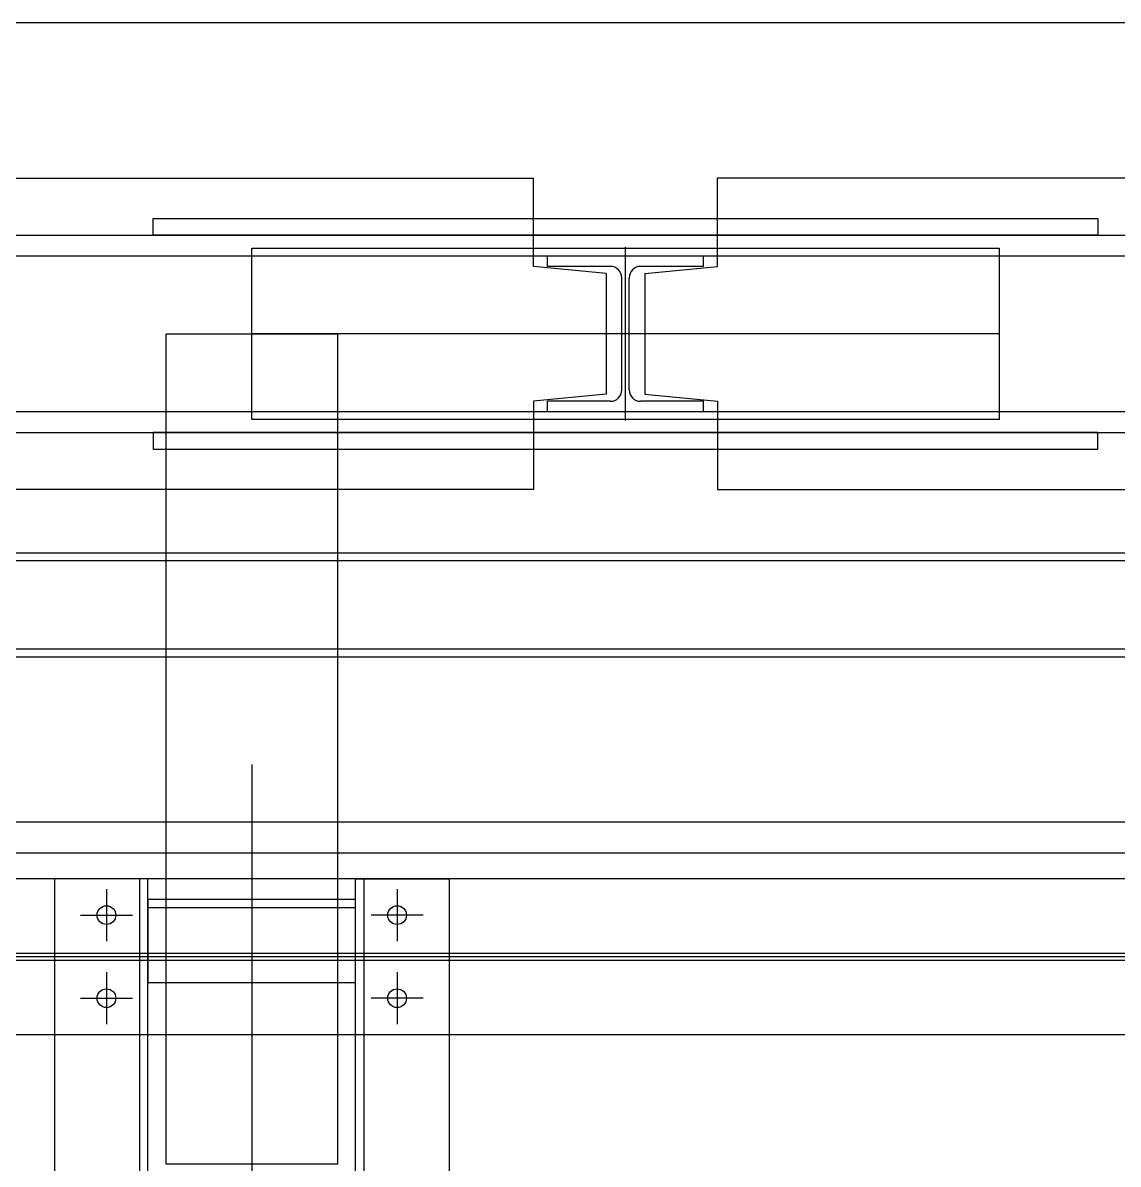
# Model space of a CAD drawing. Header units: millimetres. Extents: x -47382 to 204618, y -51045 to 127155.
# Drawn here: x 138330 to 139385, y 27572 to 28671 of the extents above; entities that cross this region are included whole.
import ezdxf

# ---------------------------------------------------------------- set-up
doc = ezdxf.new("R2010")
doc.units = ezdxf.units.MM
doc.header["$LTSCALE"] = 300
doc.header["$MEASUREMENT"] = 0
doc.layers.get('0').update_dxf_attribs({"linetype": 'CONTINUOUS'})
doc.layers.add('A-DETL-PEN8', color=8, linetype='CONTINUOUS')
doc.layers.add('A-ST-CONC', color=2, linetype='CONTINUOUS')

# ---------------------------------------------------------------- blocks, each defined once
blk = doc.blocks.new('G$C69974227')
at = {"layer": 'A-DETL-PEN8'}
for p, q in [((3891.8, 4065.4, 51500), (3891.8, 4150.4, 51500)), ((4068.8, 4065.4, 51500), (4068.8, 4150.4, 51500)), ((3525.3, 4111.4, 51500), (4435.3, 4111.4, 51500)), ((3525.3, 4095.4, 51500), (3525.3, 4111.4, 51500)), ((4435.3, 4111.4, 51500), (4435.3, 4095.4, 51500)), ((2810.3, 4095.4, 51500), (5150.3, 4095.4, 51500)), ((4435.3, 4095.4, 51500), (3525.3, 4095.4, 51500)), ((3620.3, 4082.9, 51500), (4340.3, 4082.9, 51500)), ((3620.3, 3917.9, 51500), (3620.3, 4082.9, 51500)), ((3980.3, 3917, 51500), (3980.3, 4083.9, 51500)), ((4340.3, 4082.9, 51500), (4340.3, 3917.9, 51500)), ((5150.3, 4075.4, 51500), (2810.3, 4075.4, 51500)), ((3905.3, 4065.4, 51500), (3905.3, 4075.4, 51500)), ((4055.3, 4075.4, 51500), (3905.3, 4075.4, 51500)), ((4055.3, 4065.4, 51500), (4055.3, 4075.4, 51500)), ((3961.8, 4058.4, 51500), (3891.8, 4065.4, 51500)), ((3965.8, 4065.4, 51500), (3905.3, 4065.4, 51500)), ((4055.3, 4065.4, 51500), (3994.8, 4065.4, 51500)), ((3998.8, 4058.4, 51500), (4068.8, 4065.4, 51500)), ((3976.8, 3946.4, 51500), (3976.8, 4054.4, 51500)), ((3983.8, 3946.4, 51500), (3983.8, 4054.4, 51500)), ((3537.8, 3200.4, 51500), (3537.8, 4000.4, 51500)), ((3537.8, 4000.4, 51500), (3702.8, 4000.4, 51500)), ((4340.3, 4000.4, 51500), (3620.3, 4000.4, 51500)), ((3702.8, 4000.4, 51500), (3702.8, 3200.4, 51500)), ((3993.7, 4000.4, 51500), (3966.8, 4000.4, 51500)), ((3961.8, 3942.4, 51500), (3891.8, 3935.4, 51500)), ((3998.8, 3942.4, 51500), (4068.8, 3935.4, 51500)), ((5150.3, 3925.4, 51500), (2810.3, 3925.4, 51500)), ((3891.8, 3935.4, 51500), (3891.8, 3850.4, 51500)), ((3965.8, 3935.4, 51500), (3905.3, 3935.4, 51500)), ((3905.3, 3925.4, 51500), (3905.3, 3935.4, 51500)), ((4055.3, 3925.4, 51500), (3905.3, 3925.4, 51500)), ((4055.3, 3935.4, 51500), (3994.8, 3935.4, 51500)), ((4055.3, 3925.4, 51500), (4055.3, 3935.4, 51500)), ((4068.8, 3935.4, 51500), (4068.8, 3850.4, 51500)), ((4340.3, 3917.9, 51500), (3620.3, 3917.9, 51500)), ((2810.3, 3905.4, 51500), (5150.3, 3905.4, 51500)), ((4435.3, 3905.4, 51500), (3525.3, 3905.4, 51500)), ((3525.3, 3905.4, 51500), (3525.3, 3889.4, 51500)), ((4435.3, 3889.4, 51500), (4435.3, 3905.4, 51500)), ((3525.3, 3889.4, 51500), (4435.3, 3889.4, 51500)), ((2733.3, 3789.4, 51500), (5227.3, 3789.4, 51500)), ((2733.3, 3781.9, 51500), (5227.3, 3781.9, 51500)), ((2733.3, 3696.9, 51500), (4565.3, 3696.9, 51500)), ((2715.3, 3689.4, 51500), (4565.3, 3689.4, 51500)), ((3620.3, 3585.4, 51500), (3620.3, 415.4, 51500)), ((1120.3, 3530.4, 51500), (6349.3, 3530.4, 51500)), ((3620.3, 3530.4, 51500), (3620.3, 470.4, 51500)), ((1320.3, 3500.4, 51500), (6320.3, 3500.4, 51500)), ((4820.3, 3475.4, 51500), (2420.3, 3475.4, 51500)), ((3520.3, 3475.4, 51500), (3430.3, 3475.4, 51500)), ((3430.3, 3475.4, 51500), (3430.3, 525.4, 51500)), ((3512.3, 3475.4, 51500), (3512.3, 525.4, 51500)), ((3520.3, 525.4, 51500), (3520.3, 3475.4, 51500)), ((3720.3, 3475.4, 51500), (3810.3, 3475.4, 51500)), ((3720.3, 525.4, 51500), (3720.3, 3475.4, 51500)), ((3728.3, 3475.4, 51500), (3728.3, 525.4, 51500)), ((3810.3, 3475.4, 51500), (3810.3, 525.4, 51500)), ((3480.3, 3465.4, 51500), (3480.3, 3415.4, 51500)), ((3760.3, 3465.4, 51500), (3760.3, 3415.4, 51500)), ((3520.3, 3455.4, 51500), (3520.3, 3375.4, 51500)), ((3720.3, 3455.4, 51500), (3520.3, 3455.4, 51500)), ((3720.3, 3375.4, 51500), (3720.3, 3455.4, 51500)), ((3520.3, 3447.9, 51500), (3720.3, 3447.9, 51500)), ((3455.3, 3440.4, 51500), (3505.3, 3440.4, 51500)), ((3785.3, 3440.4, 51500), (3735.3, 3440.4, 51500)), ((2420.3, 3403.9, 51500), (4820.3, 3403.9, 51500)), ((2420.3, 3400.4, 51500), (4820.3, 3400.4, 51500)), ((2420.3, 3396.9, 51500), (4820.3, 3396.9, 51500)), ((3480.3, 3385.4, 51500), (3480.3, 3335.4, 51500)), ((3760.3, 3385.4, 51500), (3760.3, 3335.4, 51500)), ((3520.3, 3375.4, 51500), (3720.3, 3375.4, 51500)), ((3455.3, 3360.4, 51500), (3505.3, 3360.4, 51500)), ((3785.3, 3360.4, 51500), (3735.3, 3360.4, 51500)), ((2420.3, 3325.4, 51500), (4820.3, 3325.4, 51500)), ((3702.8, 3200.4, 51500), (3537.8, 3200.4, 51500))]:
    blk.add_line(p, q, dxfattribs=at)
at = {"layer": 'A-DETL-PEN8', "elevation": 51500}
for points in [[(2901.8, 4150.4), (3891.8, 4150.4)], [(5058.8, 4150.4), (4068.8, 4150.4)], [(3961.8, 4058.4), (3961.8, 3942.4)], [(3998.8, 4058.4), (3998.8, 3942.4)], [(3891.8, 3850.4), (2901.8, 3850.4)], [(4068.8, 3850.4), (5058.8, 3850.4)]]:
    blk.add_lwpolyline(points, dxfattribs=at)
at = {"layer": 'A-DETL-PEN8'}
for centre in [(3480.3, 3440.4, 51500), (3760.3, 3440.4, 51500), (3480.3, 3360.4, 51500), (3760.3, 3360.4, 51500)]:
    blk.add_circle(centre, 9, dxfattribs=at)
for centre, start, end in [((3965.8, 4054.4, 51500), 0, 90), ((3994.8, 4054.4, 51500), 90, 180), ((3965.8, 3946.4, 51500), 270, 0), ((3994.8, 3946.4, 51500), 180, 270)]:
    blk.add_arc(centre, 11, start, end, dxfattribs=at)

msp = doc.modelspace()

# ---------------------------------------------------------------- linework, layer by layer
at = {"layer": 'A-ST-CONC'}
msp.add_line((141450, 28671.4), (135700, 28671.4), dxfattribs=at)

# ---------------------------------------------------------------- block references
msp.add_blockref('G$C69974227', (134930.2, 24371.4, -103000))

doc.saveas('drawing.dxf')
